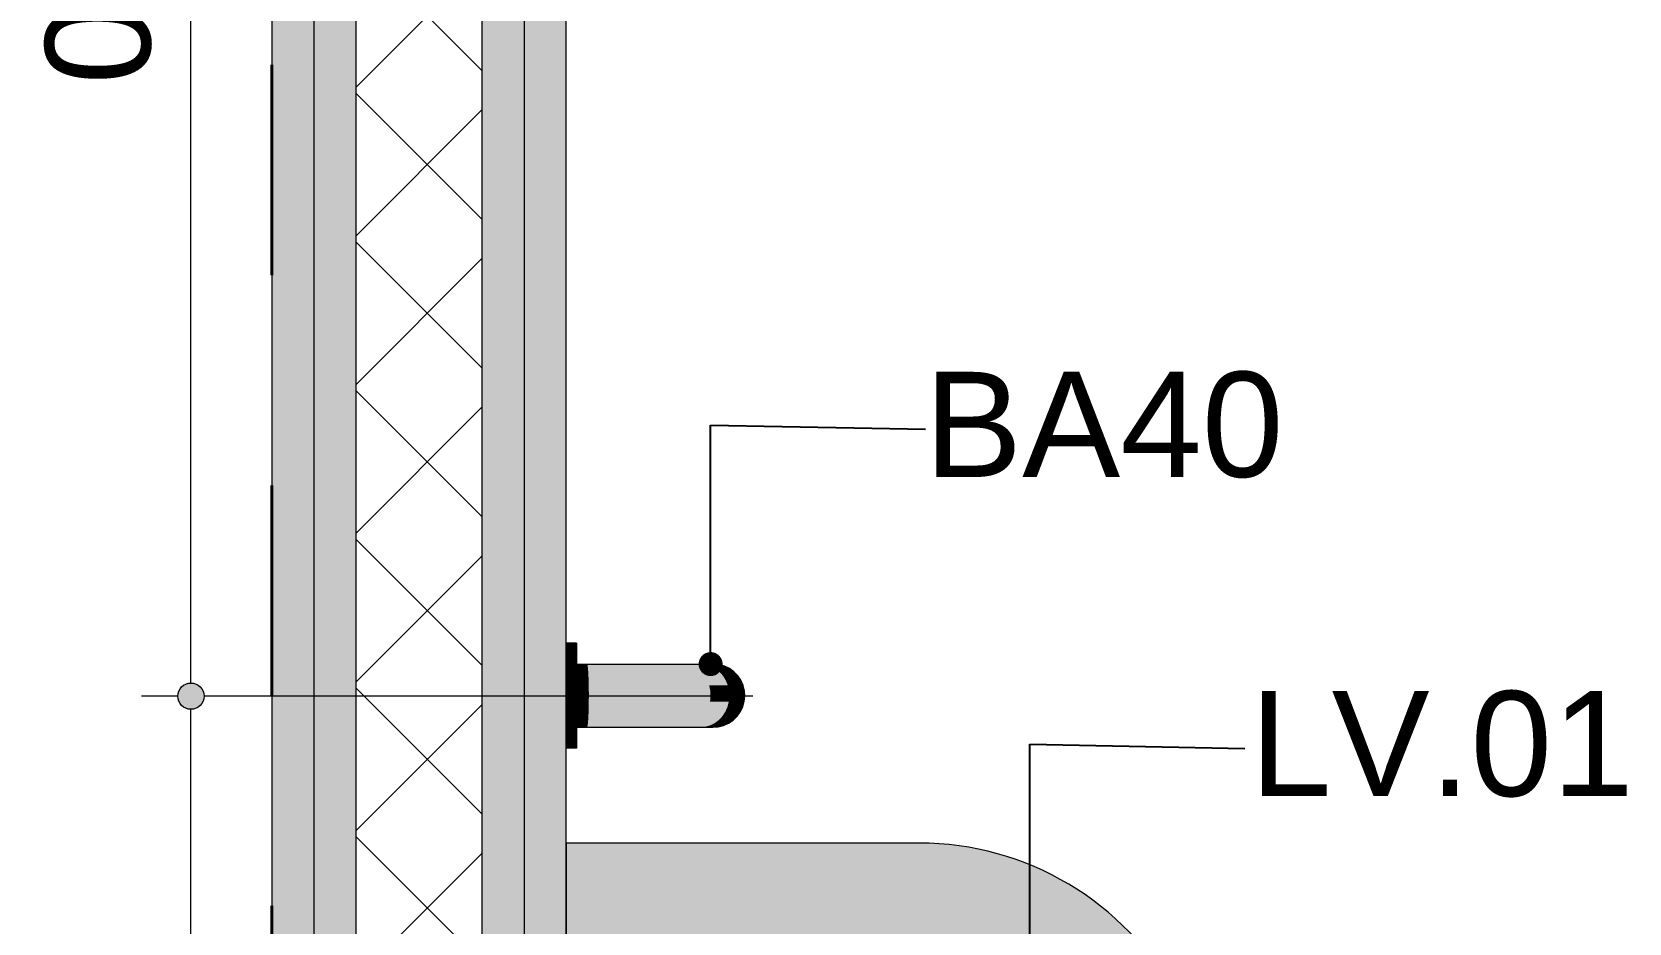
# Model space of a CAD drawing. Header units: metres. Extents: x -1.4 to 64, y -2.2 to 1.7.
# Drawn here: x 48.158 to 48.917, y -1.361 to -0.938 of the extents above; entities that cross this region are included whole.
import ezdxf

# ---------------------------------------------------------------- set-up
doc = ezdxf.new("R2010")
doc.units = ezdxf.units.M
doc.header["$MEASUREMENT"] = 0
doc.linetypes.add('Dashed', pattern=[0.035, 0.0225, -0.0125])
for name, color, linetype, lineweight in [('0_Caneta_No__1', 7, 'Continuous', 40), ('NOTAS-DETALHAMENTO.EXEC_Caneta_No__1', 7, 'Continuous', 40), ('NOTAS-DETALHAMENTO.EXEC_Caneta_No__241', 7, 'Continuous', 13), ('PAREDE CONSTRUIR_Caneta_No__241', 7, 'Continuous', 13), ('PAREDE CONSTRUIR_Caneta_No__255', 255, 'Continuous', 0), ('PAREDE CONSTRUIR_Caneta_No__83', 84, 'Continuous', 0)]:
    doc.layers.add(name, color=color, linetype=linetype, lineweight=lineweight)
for name, color, linetype, lineweight, true_color in [('0_Caneta_No__25', 7, 'Continuous', 13, 0x982312), ('LOUCAS-METAIS.ARQ_Caneta_No__18', 7, 'Continuous', 0, 0xdfdfdf), ('LOUCAS-METAIS.ARQ_Caneta_No__96', 7, 'Continuous', 0, 0xb6b6b6)]:
    doc.layers.add(name, color=color, linetype=linetype, lineweight=lineweight, true_color=true_color)
doc.styles.add('GENERATED_STYLE_1', font='arial.ttf')
doc.dimstyles.new('GENERATED_STYLE__1', dxfattribs={"dimtxt": 0.05, "dimasz": 0.02375, "dimexe": 0.18, "dimexo": 0.267183, "dimgap": 0, "dimtad": 1, "dimzin": 0, "dimdsep": 46, "dimtxsty": 'GENERATED_STYLE_1', "dimblk": 'ARROWHEAD_11', "dimblk1": 'ARROWHEAD_11', "dimblk2": 'ARROWHEAD_11', "dimcen": 0.09, "dimclrd": 256, "dimclre": 256, "dimclrt": 256, "dimadec": 0, "dimazin": 0, "dimtfac": 1, "dimtdec": 4, "dimtmove": 0, "dimatfit": 3, "dimfxl": 0, "dimtolj": 1, "dimtzin": 0, "dimarcsym": 0})
doc.dimstyles.new('GENERATED_STYLE__4', dxfattribs={"dimtxt": 0.18, "dimasz": 0.0228, "dimexe": 0.18, "dimexo": 0.0625, "dimgap": 0, "dimtad": 0, "dimtih": 1, "dimtoh": 1, "dimdec": 4, "dimzin": 0, "dimdsep": 46, "dimcen": 0.09, "dimadec": 0, "dimazin": 0, "dimtfac": 1, "dimtdec": 4, "dimtmove": 0, "dimatfit": 3, "dimldrblk": 'ARROWHEAD_11', "dimfxl": 0, "dimtolj": 1, "dimtzin": 0, "dimarcsym": 0})

# ---------------------------------------------------------------- blocks, each defined once
blk = doc.blocks.new('*D132', base_point=(49.44178, -0.75328))
at = {"layer": '0_Caneta_No__25', "linetype": 'Continuous', "lineweight": 13, "true_color": 0x982312}
for points in [[(48.22713, -1.25355), (48.22761, -1.25594), (48.22896, -1.25796), (48.23099, -1.25932), (48.23338, -1.2598), (48.23577, -1.25932), (48.2378, -1.25796), (48.23916, -1.25594), (48.23963, -1.25355), (48.23916, -1.25115), (48.2378, -1.24913), (48.23577, -1.24777), (48.23338, -1.2473), (48.23099, -1.24777), (48.22896, -1.24913), (48.22761, -1.25115)], [(48.22713, -1.85328), (48.22761, -1.85568), (48.22896, -1.8577), (48.23099, -1.85906), (48.23338, -1.85953), (48.23577, -1.85906), (48.2378, -1.8577), (48.23916, -1.85568), (48.23963, -1.85328), (48.23916, -1.85089), (48.2378, -1.84886), (48.23577, -1.84751), (48.23338, -1.84703), (48.23099, -1.84751), (48.22896, -1.84886), (48.22761, -1.85089)]]:
    blk.add_hatch(color=24, dxfattribs=at).paths.add_polyline_path(points)
at = {"layer": '0_Caneta_No__25', "color": 24, "linetype": 'Continuous', "lineweight": 13, "true_color": 0x982312}
for p, q in [((48.22713, -1.25355), (48.20994, -1.25355)), ((48.23338, -1.84703), (48.23338, -1.2598)), ((48.50056, -1.25355), (48.23963, -1.25355)), ((48.22713, -1.85328), (48.20994, -1.85328)), ((48.50056, -1.85328), (48.23963, -1.85328)), ((48.23338, -1.86578), (48.23338, -1.85953))]:
    blk.add_line(p, q, dxfattribs=at)
for centre in [(48.23338, -1.25355), (48.23338, -1.85328)]:
    blk.add_circle(centre, 0.00625, dxfattribs=at)
at = {"layer": '0_Caneta_No__25', "color": 24, "lineweight": 13, "true_color": 0x982312, "insert": (48.22338, -1.62014), "char_height": 0.05, "attachment_point": 7, "rotation": 90, "style": 'GENERATED_STYLE_1'}
blk.add_mtext('\\A1;{\\pql;\\fArial|b0|i0|c0|p0;\\W1.000000;0,60}', dxfattribs=at)
blk = doc.blocks.new('ARROWHEAD_11')
at = {"color": 0, "linetype": 'Continuous', "lineweight": 0}
blk.add_line((0, 0), (-1, 0), dxfattribs=at)
at = {"color": 0, "linetype": 'Continuous', "lineweight": 0, "const_width": 0.25, "flags": 128}
blk.add_lwpolyline([(-0.125, 0, 1), (0.125, 0, 1)], format="xyb", close=True, dxfattribs=at)
blk = doc.blocks.new('*D133', base_point=(49.44178, -0.75328))
at = {"layer": '0_Caneta_No__25', "linetype": 'Continuous', "lineweight": 13, "true_color": 0x982312}
for points in [[(48.22713, -0.53832), (48.22761, -0.54071), (48.22896, -0.54274), (48.23099, -0.5441), (48.23338, -0.54457), (48.23577, -0.5441), (48.2378, -0.54274), (48.23916, -0.54071), (48.23963, -0.53832), (48.23916, -0.53593), (48.2378, -0.5339), (48.23577, -0.53255), (48.23338, -0.53207), (48.23099, -0.53255), (48.22896, -0.5339), (48.22761, -0.53593)], [(48.22713, -1.25355), (48.22761, -1.25594), (48.22896, -1.25796), (48.23099, -1.25932), (48.23338, -1.2598), (48.23577, -1.25932), (48.2378, -1.25796), (48.23916, -1.25594), (48.23963, -1.25355), (48.23916, -1.25115), (48.2378, -1.24913), (48.23577, -1.24777), (48.23338, -1.2473), (48.23099, -1.24777), (48.22896, -1.24913), (48.22761, -1.25115)]]:
    blk.add_hatch(color=24, dxfattribs=at).paths.add_polyline_path(points)
at = {"layer": '0_Caneta_No__25', "color": 24, "linetype": 'Continuous', "lineweight": 13, "true_color": 0x982312}
for p, q in [((48.22713, -0.53832), (48.20994, -0.53832)), ((48.50056, -0.53832), (48.23963, -0.53832)), ((48.23338, -1.2473), (48.23338, -0.54457)), ((48.22713, -1.25355), (48.20994, -1.25355)), ((48.50056, -1.25355), (48.23963, -1.25355))]:
    blk.add_line(p, q, dxfattribs=at)
for centre in [(48.23338, -0.53832), (48.23338, -1.25355)]:
    blk.add_circle(centre, 0.00625, dxfattribs=at)
at = {"layer": '0_Caneta_No__25', "color": 24, "lineweight": 13, "true_color": 0x982312, "insert": (48.22338, -0.96266), "char_height": 0.05, "attachment_point": 7, "rotation": 90, "style": 'GENERATED_STYLE_1'}
blk.add_mtext('\\A1;{\\pql;\\fArial|b0|i0|c0|p0;\\W1.000000;0,72}', dxfattribs=at)

msp = doc.modelspace()

# ---------------------------------------------------------------- hatches: boundary and pattern name
at = {"layer": 'LOUCAS-METAIS.ARQ_Caneta_No__18', "linetype": 'Continuous', "lineweight": 0, "true_color": 0xdfdfdf}
for points in [[(48.41178, -1.22835), (48.41178, -1.22891), (48.41678, -1.22891), (48.41678, -1.22835)], [(48.41678, -1.22891), (48.41178, -1.22891), (48.41178, -1.23163), (48.41678, -1.23163)], [(48.41678, -1.23163), (48.41178, -1.23163), (48.41178, -1.23628), (48.41678, -1.23628)], [(48.41178, -1.23628), (48.41178, -1.24244), (48.41678, -1.24244), (48.41678, -1.23628)], [(48.41178, -1.24244), (48.41178, -1.24956), (48.41678, -1.24956), (48.41678, -1.24244)], [(48.42179, -1.23829), (48.41678, -1.23829), (48.41678, -1.23856), (48.42194, -1.23856)], [(48.41678, -1.23856), (48.41678, -1.23928), (48.42208, -1.23928), (48.42194, -1.23856)], [(48.41678, -1.23928), (48.41678, -1.24043), (48.42221, -1.24043), (48.42208, -1.23928)], [(48.41678, -1.24043), (48.41678, -1.24196), (48.42233, -1.24196), (48.42221, -1.24043)], [(48.41678, -1.24196), (48.41678, -1.24384), (48.42243, -1.24384), (48.42233, -1.24196)], [(48.42243, -1.24384), (48.41678, -1.24384), (48.41678, -1.24601), (48.42251, -1.24601)], [(48.42179, -1.23829), (48.42194, -1.23856), (48.43577, -1.23856), (48.43519, -1.23829)], [(48.43577, -1.23856), (48.42194, -1.23856), (48.42208, -1.23928), (48.43633, -1.23928)], [(48.42208, -1.23928), (48.42221, -1.24043), (48.43686, -1.24043), (48.43633, -1.23928)], [(48.42233, -1.24196), (48.43733, -1.24196), (48.43686, -1.24043), (48.42221, -1.24043)], [(48.42243, -1.24384), (48.43774, -1.24384), (48.43733, -1.24196), (48.42233, -1.24196)], [(48.42243, -1.24384), (48.42251, -1.24601), (48.43807, -1.24601), (48.43774, -1.24384)], [(48.43577, -1.23856), (48.44906, -1.23856), (48.44792, -1.23829), (48.43519, -1.23829)], [(48.43577, -1.23856), (48.43633, -1.23928), (48.45016, -1.23928), (48.44906, -1.23856)], [(48.43686, -1.24043), (48.45118, -1.24043), (48.45016, -1.23928), (48.43633, -1.23928)], [(48.43686, -1.24043), (48.43733, -1.24196), (48.45211, -1.24196), (48.45118, -1.24043)], [(48.43774, -1.24384), (48.4529, -1.24384), (48.45211, -1.24196), (48.43733, -1.24196)], [(48.43774, -1.24384), (48.43807, -1.24601), (48.45354, -1.24601), (48.4529, -1.24384)], [(48.45935, -1.23829), (48.44792, -1.23829), (48.44906, -1.23856), (48.46098, -1.23856)], [(48.45016, -1.23928), (48.46256, -1.23928), (48.46098, -1.23856), (48.44906, -1.23856)], [(48.46256, -1.23928), (48.45016, -1.23928), (48.45118, -1.24043), (48.46403, -1.24043)], [(48.45118, -1.24043), (48.45211, -1.24196), (48.46536, -1.24196), (48.46403, -1.24043)], [(48.46536, -1.24196), (48.45211, -1.24196), (48.4529, -1.24384), (48.4665, -1.24384)], [(48.45354, -1.24601), (48.46742, -1.24601), (48.4665, -1.24384), (48.4529, -1.24384)], [(48.46098, -1.23856), (48.47094, -1.23856), (48.46889, -1.23829), (48.45935, -1.23829)], [(48.46098, -1.23856), (48.46256, -1.23928), (48.47292, -1.23928), (48.47094, -1.23856)], [(48.46256, -1.23928), (48.46403, -1.24043), (48.47476, -1.24043), (48.47292, -1.23928)], [(48.46403, -1.24043), (48.46536, -1.24196), (48.47643, -1.24196), (48.47476, -1.24043)], [(48.47643, -1.24196), (48.46536, -1.24196), (48.4665, -1.24384), (48.47786, -1.24384)], [(48.4665, -1.24384), (48.46742, -1.24601), (48.47901, -1.24601), (48.47786, -1.24384)], [(48.47094, -1.23856), (48.47843, -1.23856), (48.47607, -1.23829), (48.46889, -1.23829)], [(48.47094, -1.23856), (48.47292, -1.23928), (48.48071, -1.23928), (48.47843, -1.23856)], [(48.47292, -1.23928), (48.47476, -1.24043), (48.48284, -1.24043), (48.48071, -1.23928)], [(48.48284, -1.24043), (48.47476, -1.24043), (48.47643, -1.24196), (48.48476, -1.24196)], [(48.47607, -1.23829), (48.47843, -1.23856), (48.48308, -1.23856), (48.48053, -1.23829)], [(48.47643, -1.24196), (48.47786, -1.24384), (48.4864, -1.24384), (48.48476, -1.24196)], [(48.4864, -1.24384), (48.47786, -1.24384), (48.47901, -1.24601), (48.48773, -1.24601)], [(48.47843, -1.23856), (48.48071, -1.23928), (48.48555, -1.23928), (48.48308, -1.23856)], [(48.48308, -1.23856), (48.48464, -1.23856), (48.48204, -1.23829), (48.48053, -1.23829)], [(48.48071, -1.23928), (48.48284, -1.24043), (48.48785, -1.24043), (48.48555, -1.23928)], [(48.48284, -1.24043), (48.48476, -1.24196), (48.48993, -1.24196), (48.48785, -1.24043)], [(48.48555, -1.23928), (48.48715, -1.23928), (48.48464, -1.23856), (48.48308, -1.23856)], [(48.48993, -1.24196), (48.48476, -1.24196), (48.4864, -1.24384), (48.49171, -1.24384)], [(48.48715, -1.23928), (48.48555, -1.23928), (48.48785, -1.24043), (48.4895, -1.24043)], [(48.48773, -1.24601), (48.49314, -1.24601), (48.49171, -1.24384), (48.4864, -1.24384)], [(48.48993, -1.24196), (48.49162, -1.24196), (48.4895, -1.24043), (48.48785, -1.24043)], [(48.49171, -1.24384), (48.49343, -1.24384), (48.49162, -1.24196), (48.48993, -1.24196)], [(48.49171, -1.24384), (48.49314, -1.24601), (48.4949, -1.24601), (48.49343, -1.24384)], [(48.41678, -1.24956), (48.41178, -1.24956), (48.41178, -1.25701), (48.41678, -1.25701)], [(48.41678, -1.24601), (48.41678, -1.2484), (48.42257, -1.2484), (48.42251, -1.24601)], [(48.41678, -1.2484), (48.41678, -1.25094), (48.42261, -1.25094), (48.42257, -1.2484)], [(48.41678, -1.25094), (48.41678, -1.25355), (48.42262, -1.25355), (48.42261, -1.25094)], [(48.42257, -1.2484), (48.4383, -1.2484), (48.43807, -1.24601), (48.42251, -1.24601)], [(48.42261, -1.25094), (48.43845, -1.25094), (48.4383, -1.2484), (48.42257, -1.2484)], [(48.42262, -1.25355), (48.43849, -1.25355), (48.43845, -1.25094), (48.42261, -1.25094)], [(48.4383, -1.2484), (48.454, -1.2484), (48.45354, -1.24601), (48.43807, -1.24601)], [(48.43845, -1.25094), (48.45428, -1.25094), (48.454, -1.2484), (48.4383, -1.2484)], [(48.43849, -1.25355), (48.45436, -1.25355), (48.45428, -1.25094), (48.43845, -1.25094)], [(48.46742, -1.24601), (48.45354, -1.24601), (48.454, -1.2484), (48.46808, -1.2484)], [(48.454, -1.2484), (48.45428, -1.25094), (48.46848, -1.25094), (48.46808, -1.2484)], [(48.45428, -1.25094), (48.45436, -1.25355), (48.4686, -1.25355), (48.46848, -1.25094)], [(48.46742, -1.24601), (48.46808, -1.2484), (48.47984, -1.2484), (48.47901, -1.24601)], [(48.47984, -1.2484), (48.46808, -1.2484), (48.46848, -1.25094), (48.48034, -1.25094)], [(48.48034, -1.25094), (48.46848, -1.25094), (48.4686, -1.25355), (48.48049, -1.25355)], [(48.48773, -1.24601), (48.47901, -1.24601), (48.47984, -1.2484), (48.48869, -1.2484)], [(48.47984, -1.2484), (48.48034, -1.25094), (48.48927, -1.25094), (48.48869, -1.2484)], [(48.48034, -1.25094), (48.48049, -1.25355), (48.48943, -1.25355), (48.48927, -1.25094)], [(48.48773, -1.24601), (48.48869, -1.2484), (48.49419, -1.2484), (48.49314, -1.24601)], [(48.48869, -1.2484), (48.48927, -1.25094), (48.49481, -1.25094), (48.49419, -1.2484)], [(48.49481, -1.25094), (48.48927, -1.25094), (48.48943, -1.25355), (48.49499, -1.25355)], [(48.49419, -1.2484), (48.49596, -1.2484), (48.4949, -1.24601), (48.49314, -1.24601)], [(48.49481, -1.25094), (48.49659, -1.25094), (48.49596, -1.2484), (48.49419, -1.2484)], [(48.49499, -1.25355), (48.49677, -1.25355), (48.49659, -1.25094), (48.49481, -1.25094)], [(48.41678, -1.25701), (48.41178, -1.25701), (48.41178, -1.26413), (48.41678, -1.26413)], [(48.41678, -1.25355), (48.41678, -1.25615), (48.4226, -1.25615), (48.42262, -1.25355)], [(48.4226, -1.25615), (48.41678, -1.25615), (48.41678, -1.25866), (48.42256, -1.25866)], [(48.41678, -1.25866), (48.41678, -1.26101), (48.4225, -1.26101), (48.42256, -1.25866)], [(48.4225, -1.26101), (48.43801, -1.26101), (48.43826, -1.25866), (48.42256, -1.25866)], [(48.43842, -1.25615), (48.4226, -1.25615), (48.42256, -1.25866), (48.43826, -1.25866)], [(48.4226, -1.25615), (48.43842, -1.25615), (48.43849, -1.25355), (48.42262, -1.25355)], [(48.43801, -1.26101), (48.45342, -1.26101), (48.45392, -1.25866), (48.43826, -1.25866)], [(48.43842, -1.25615), (48.43826, -1.25866), (48.45392, -1.25866), (48.45424, -1.25615)], [(48.43842, -1.25615), (48.45424, -1.25615), (48.45436, -1.25355), (48.43849, -1.25355)], [(48.45392, -1.25866), (48.45342, -1.26101), (48.46725, -1.26101), (48.46797, -1.25866)], [(48.46842, -1.25615), (48.45424, -1.25615), (48.45392, -1.25866), (48.46797, -1.25866)], [(48.45436, -1.25355), (48.45424, -1.25615), (48.46842, -1.25615), (48.4686, -1.25355)], [(48.4797, -1.25866), (48.46797, -1.25866), (48.46725, -1.26101), (48.4788, -1.26101)], [(48.46842, -1.25615), (48.46797, -1.25866), (48.4797, -1.25866), (48.48027, -1.25615)], [(48.48049, -1.25355), (48.4686, -1.25355), (48.46842, -1.25615), (48.48027, -1.25615)], [(48.48853, -1.25866), (48.4797, -1.25866), (48.4788, -1.26101), (48.48749, -1.26101)], [(48.48027, -1.25615), (48.4797, -1.25866), (48.48853, -1.25866), (48.48918, -1.25615)], [(48.48943, -1.25355), (48.48049, -1.25355), (48.48027, -1.25615), (48.48918, -1.25615)], [(48.49401, -1.25866), (48.48853, -1.25866), (48.48749, -1.26101), (48.49289, -1.26101)], [(48.48918, -1.25615), (48.48853, -1.25866), (48.49401, -1.25866), (48.49472, -1.25615)], [(48.49499, -1.25355), (48.48943, -1.25355), (48.48918, -1.25615), (48.49472, -1.25615)], [(48.49289, -1.26101), (48.49463, -1.26101), (48.49578, -1.25866), (48.49401, -1.25866)], [(48.4965, -1.25615), (48.49472, -1.25615), (48.49401, -1.25866), (48.49578, -1.25866)], [(48.49472, -1.25615), (48.4965, -1.25615), (48.49677, -1.25355), (48.49499, -1.25355)], [(48.41678, -1.26413), (48.41178, -1.26413), (48.41178, -1.27029), (48.41678, -1.27029)], [(48.41678, -1.26101), (48.41678, -1.26312), (48.42241, -1.26312), (48.4225, -1.26101)], [(48.41678, -1.26312), (48.41678, -1.26494), (48.42231, -1.26494), (48.42241, -1.26312)], [(48.41678, -1.26494), (48.41678, -1.2664), (48.42218, -1.2664), (48.42231, -1.26494)], [(48.41678, -1.2664), (48.41678, -1.26747), (48.42205, -1.26747), (48.42218, -1.2664)], [(48.42205, -1.26747), (48.41678, -1.26747), (48.41678, -1.2681), (48.42191, -1.2681)], [(48.41678, -1.26828), (48.42176, -1.26828), (48.42191, -1.2681), (48.41678, -1.2681)], [(48.42191, -1.2681), (48.42176, -1.26828), (48.43507, -1.26828), (48.43565, -1.2681)], [(48.42191, -1.2681), (48.43565, -1.2681), (48.43622, -1.26747), (48.42205, -1.26747)], [(48.42205, -1.26747), (48.43622, -1.26747), (48.43676, -1.2664), (48.42218, -1.2664)], [(48.42218, -1.2664), (48.43676, -1.2664), (48.43724, -1.26494), (48.42231, -1.26494)], [(48.43766, -1.26312), (48.42241, -1.26312), (48.42231, -1.26494), (48.43724, -1.26494)], [(48.42241, -1.26312), (48.43766, -1.26312), (48.43801, -1.26101), (48.4225, -1.26101)], [(48.43507, -1.26828), (48.44769, -1.26828), (48.44883, -1.2681), (48.43565, -1.2681)], [(48.44994, -1.26747), (48.43622, -1.26747), (48.43565, -1.2681), (48.44883, -1.2681)], [(48.43676, -1.2664), (48.43622, -1.26747), (48.44994, -1.26747), (48.45098, -1.2664)], [(48.43724, -1.26494), (48.43676, -1.2664), (48.45098, -1.2664), (48.45193, -1.26494)], [(48.43766, -1.26312), (48.43724, -1.26494), (48.45193, -1.26494), (48.45275, -1.26312)], [(48.43766, -1.26312), (48.45275, -1.26312), (48.45342, -1.26101), (48.43801, -1.26101)], [(48.44883, -1.2681), (48.44769, -1.26828), (48.45902, -1.26828), (48.46066, -1.2681)], [(48.44994, -1.26747), (48.44883, -1.2681), (48.46066, -1.2681), (48.46225, -1.26747)], [(48.44994, -1.26747), (48.46225, -1.26747), (48.46375, -1.2664), (48.45098, -1.2664)], [(48.45193, -1.26494), (48.45098, -1.2664), (48.46375, -1.2664), (48.46511, -1.26494)], [(48.46629, -1.26312), (48.45275, -1.26312), (48.45193, -1.26494), (48.46511, -1.26494)], [(48.45342, -1.26101), (48.45275, -1.26312), (48.46629, -1.26312), (48.46725, -1.26101)], [(48.45902, -1.26828), (48.46848, -1.26828), (48.47053, -1.2681), (48.46066, -1.2681)], [(48.47253, -1.26747), (48.46225, -1.26747), (48.46066, -1.2681), (48.47053, -1.2681)], [(48.47441, -1.2664), (48.46375, -1.2664), (48.46225, -1.26747), (48.47253, -1.26747)], [(48.46511, -1.26494), (48.46375, -1.2664), (48.47441, -1.2664), (48.47611, -1.26494)], [(48.46629, -1.26312), (48.46511, -1.26494), (48.47611, -1.26494), (48.47759, -1.26312)], [(48.4788, -1.26101), (48.46725, -1.26101), (48.46629, -1.26312), (48.47759, -1.26312)], [(48.46848, -1.26828), (48.4756, -1.26828), (48.47796, -1.2681), (48.47053, -1.2681)], [(48.48026, -1.26747), (48.47253, -1.26747), (48.47053, -1.2681), (48.47796, -1.2681)], [(48.47441, -1.2664), (48.47253, -1.26747), (48.48026, -1.26747), (48.48243, -1.2664)], [(48.48439, -1.26494), (48.47611, -1.26494), (48.47441, -1.2664), (48.48243, -1.2664)], [(48.47796, -1.2681), (48.4756, -1.26828), (48.48001, -1.26828), (48.48257, -1.2681)], [(48.47759, -1.26312), (48.47611, -1.26494), (48.48439, -1.26494), (48.4861, -1.26312)], [(48.4788, -1.26101), (48.47759, -1.26312), (48.4861, -1.26312), (48.48749, -1.26101)], [(48.48026, -1.26747), (48.47796, -1.2681), (48.48257, -1.2681), (48.48506, -1.26747)], [(48.48001, -1.26828), (48.48151, -1.26828), (48.48412, -1.2681), (48.48257, -1.2681)], [(48.48741, -1.2664), (48.48243, -1.2664), (48.48026, -1.26747), (48.48506, -1.26747)], [(48.48439, -1.26494), (48.48243, -1.2664), (48.48741, -1.2664), (48.48953, -1.26494)], [(48.48506, -1.26747), (48.48257, -1.2681), (48.48412, -1.2681), (48.48666, -1.26747)], [(48.4861, -1.26312), (48.48439, -1.26494), (48.48953, -1.26494), (48.49138, -1.26312)], [(48.48506, -1.26747), (48.48666, -1.26747), (48.48905, -1.2664), (48.48741, -1.2664)], [(48.48749, -1.26101), (48.4861, -1.26312), (48.49138, -1.26312), (48.49289, -1.26101)], [(48.48741, -1.2664), (48.48905, -1.2664), (48.49122, -1.26494), (48.48953, -1.26494)], [(48.4931, -1.26312), (48.49138, -1.26312), (48.48953, -1.26494), (48.49122, -1.26494)], [(48.49138, -1.26312), (48.4931, -1.26312), (48.49463, -1.26101), (48.49289, -1.26101)], [(48.41678, -1.27029), (48.41178, -1.27029), (48.41178, -1.27493), (48.41678, -1.27493)], [(48.41678, -1.27493), (48.41178, -1.27493), (48.41178, -1.27766), (48.41678, -1.27766)], [(48.41178, -1.27766), (48.41178, -1.27821), (48.41678, -1.27821), (48.41678, -1.27766)], [(48.41178, -1.32342), (48.41178, -1.78342), (48.57978, -1.78342, 0.275166), (48.70188, -1.71072, 0.253593), (48.70188, -1.39612, 0.275166), (48.57978, -1.32342)]]:
    msp.add_hatch(color=254, dxfattribs=at).paths.add_polyline_path(points)
at = {"layer": 'PAREDE CONSTRUIR_Caneta_No__255', "linetype": 'Continuous', "lineweight": 0}
for points in [[(48.27178, 0.24672), (48.27178, -1.95328), (48.29178, -1.95328), (48.29178, 0.24672)], [(48.31178, 0.24672), (48.29178, 0.24672), (48.29178, -1.95328), (48.31178, -1.95328)], [(48.39178, -1.87328), (48.39178, 0.24672), (48.37178, 0.24672), (48.37178, -1.87328)], [(48.41178, -1.85328), (48.41178, 0.24672), (48.39178, 0.24672), (48.39178, -1.85328)]]:
    msp.add_hatch(color=255, dxfattribs=at).paths.add_polyline_path(points)
at = {"layer": 'PAREDE CONSTRUIR_Caneta_No__83', "linetype": 'Continuous', "lineweight": 0}
h = msp.add_hatch(dxfattribs=at)
h.set_pattern_fill('Placomur_0010', color=84, style=0, pattern_type=2)
h.set_pattern_definition([(45, (49.441776, -0.753284), (-0.0353553, 0.0353553), []), (135, (49.441776, -0.753284), (0.0353553, 0.0353553), [])])
h.paths.add_polyline_path([(48.37178, -1.87328), (48.37178, 0.24672), (48.31178, 0.24672), (48.31178, -1.87328)])

# ---------------------------------------------------------------- linework, layer by layer
at = {"layer": '0_Caneta_No__1', "color": 7, "linetype": 'Dashed', "lineweight": 40}
msp.add_lwpolyline([(50.61178, -1.95328), (50.61178, 0.44672), (48.27178, 0.44672), (48.27178, -1.95328)], close=True, dxfattribs=at)
at = {"layer": 'LOUCAS-METAIS.ARQ_Caneta_No__96', "color": 253, "linetype": 'Continuous', "lineweight": 0, "true_color": 0xb6b6b6}
for p, q in [((48.41178, -1.22835), (48.41178, -1.22891)), ((48.41678, -1.22835), (48.41178, -1.22835)), ((48.41178, -1.22891), (48.41178, -1.23163)), ((48.41678, -1.22835), (48.41678, -1.22891)), ((48.41678, -1.22891), (48.41678, -1.23163)), ((48.41178, -1.23163), (48.41178, -1.23628)), ((48.41178, -1.23628), (48.41178, -1.24244)), ((48.41678, -1.23163), (48.41678, -1.23628)), ((48.41678, -1.23628), (48.41678, -1.24244)), ((48.41178, -1.24244), (48.41178, -1.24956)), ((48.41678, -1.23829), (48.42179, -1.23829)), ((48.41678, -1.24244), (48.41678, -1.24956)), ((48.42179, -1.23829), (48.43519, -1.23829)), ((48.43519, -1.23829), (48.44792, -1.23829)), ((48.44792, -1.23829), (48.45935, -1.23829)), ((48.45935, -1.23829), (48.46889, -1.23829)), ((48.46889, -1.23829), (48.47607, -1.23829)), ((48.47607, -1.23829), (48.48053, -1.23829)), ((48.48053, -1.23829), (48.48204, -1.23829)), ((48.48464, -1.23856), (48.48204, -1.23829)), ((48.48715, -1.23928), (48.48464, -1.23856)), ((48.4895, -1.24043), (48.48715, -1.23928)), ((48.49162, -1.24196), (48.4895, -1.24043)), ((48.49343, -1.24384), (48.49162, -1.24196)), ((48.4949, -1.24601), (48.49343, -1.24384)), ((48.41178, -1.24956), (48.41178, -1.25701)), ((48.41678, -1.24956), (48.41678, -1.25701)), ((48.49596, -1.2484), (48.4949, -1.24601)), ((48.49659, -1.25094), (48.49596, -1.2484)), ((48.49677, -1.25355), (48.49659, -1.25094)), ((48.41178, -1.25701), (48.41178, -1.26413)), ((48.41678, -1.25701), (48.41678, -1.26413)), ((48.49463, -1.26101), (48.49578, -1.25866)), ((48.49578, -1.25866), (48.4965, -1.25615)), ((48.4965, -1.25615), (48.49677, -1.25355)), ((48.41178, -1.26413), (48.41178, -1.27029)), ((48.41678, -1.26413), (48.41678, -1.27029)), ((48.41678, -1.26828), (48.42176, -1.26828)), ((48.42176, -1.26828), (48.43507, -1.26828)), ((48.43507, -1.26828), (48.44769, -1.26828)), ((48.44769, -1.26828), (48.45902, -1.26828)), ((48.45902, -1.26828), (48.46848, -1.26828)), ((48.46848, -1.26828), (48.4756, -1.26828)), ((48.4756, -1.26828), (48.48001, -1.26828)), ((48.48001, -1.26828), (48.48151, -1.26828)), ((48.48151, -1.26828), (48.48412, -1.2681)), ((48.48412, -1.2681), (48.48666, -1.26747)), ((48.48666, -1.26747), (48.48905, -1.2664)), ((48.48905, -1.2664), (48.49122, -1.26494)), ((48.49122, -1.26494), (48.4931, -1.26312)), ((48.4931, -1.26312), (48.49463, -1.26101)), ((48.41178, -1.27029), (48.41178, -1.27493)), ((48.41178, -1.27493), (48.41178, -1.27766)), ((48.41678, -1.27029), (48.41678, -1.27493)), ((48.41678, -1.27493), (48.41678, -1.27766)), ((48.41178, -1.27766), (48.41178, -1.27821)), ((48.41678, -1.27821), (48.41178, -1.27821)), ((48.41678, -1.27766), (48.41678, -1.27821))]:
    msp.add_line(p, q, dxfattribs=at)
msp.add_lwpolyline([(48.41178, -1.32342), (48.41178, -1.78342), (48.57978, -1.78342, 0.275166), (48.70188, -1.71072, 0.253593), (48.70188, -1.39612, 0.275166), (48.57978, -1.32342)], format="xyb", close=True, dxfattribs=at)
at = {"layer": 'PAREDE CONSTRUIR_Caneta_No__241', "color": 7, "linetype": 'Continuous', "lineweight": 13}
for p, q in [((48.29178, 0.24672), (48.29178, -1.95328)), ((48.31178, 0.24672), (48.31178, -1.87328)), ((48.37178, 0.24672), (48.37178, -1.87328)), ((48.39178, 0.24672), (48.39178, -1.85328))]:
    msp.add_line(p, q, dxfattribs=at)
for points in [[(48.27178, 0.24672), (48.27178, -1.95328)], [(48.41178, -1.85328), (48.41178, 0.24672)]]:
    msp.add_lwpolyline(points, dxfattribs=at)

# ---------------------------------------------------------------- texts
at = {"layer": 'NOTAS-DETALHAMENTO.EXEC_Caneta_No__1', "color": 7, "linetype": 'Continuous', "lineweight": 40, "char_height": 0.05, "rotation": 359.9996, "style": 'GENERATED_STYLE_1'}
for s, insert, attachment_point in [('\\A1;{\\pqr;\\fArial|b0|i0|c0|p0;\\W1.000000;BA40}', (48.753, -1.12464), 6), ('\\A1;{\\pql;\\fArial|b0|i0|c0|p0;\\W1.000000;LV.01}', (48.73706, -1.27645), 4)]:
    msp.add_mtext(s, dxfattribs=dict(at, insert=insert, attachment_point=attachment_point))

# ---------------------------------------------------------------- dimensions: what is measured, and where the dimension line sits
at = {"color": 24, "linetype": 'Continuous', "lineweight": 13, "true_color": 0x982312}
for base, p1, p2, picture, middle in [((48.23338, -0.53832), (48.41678, -1.25355), (48.41744, -0.53832), '*D133', (48.19838, -0.89794)), ((48.23338, -1.25355), (48.41178, -1.85328), (48.41678, -1.25355), '*D132', (48.19838, -1.55542))]:
    dim = msp.add_linear_dim(base=base, p1=p1, p2=p2, angle=90, dimstyle='GENERATED_STYLE__1', dxfattribs=at)
    dim.commit()
    dim.dimension.update_dxf_attribs({"geometry": picture, "text_midpoint": middle, "dimtype": 160, "text_rotation": 90})

# ---------------------------------------------------------------- leaders
at = {"layer": 'NOTAS-DETALHAMENTO.EXEC_Caneta_No__241', "color": 7, "linetype": 'Continuous', "lineweight": 13, "annotation_type": 0, "has_hookline": 1, "hookline_direction": 0, "horizontal_direction": (1, -7e-06, 0)}
for points, text_width in [([(48.48053, -1.23829), (48.48053, -1.12464), (48.58275, -1.12657)], 0.16225), ([(48.63233, -1.39009), (48.63233, -1.27645), (48.73456, -1.27838)], 0.16445)]:
    msp.add_leader(points, dimstyle='GENERATED_STYLE__4', dxfattribs=dict(at, text_width=text_width))

doc.saveas('drawing.dxf')
